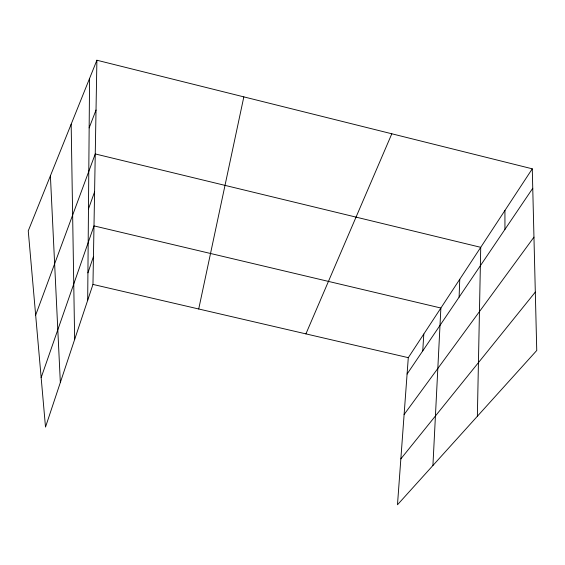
<?xml version="1.0" encoding="UTF-8"?>
<svg xmlns="http://www.w3.org/2000/svg" width="565" height="565" viewBox="0 0 565 565"><rect width="100%" height="100%" fill="white"/><g stroke="black" fill="none" stroke-linecap="round" stroke-linejoin="round"><path stroke-width="0.85" d="M87.688 300.269L89.581 78.422M96.897 60.229L28.25 230.873L45.504 427.098L92.964 284.421L96.897 60.229L532.272 168.815L536.75 350.477L397.478 504.771L408.29 357.666L532.272 168.815M477.368 416.264L480.73 247.322L95.252 153.941L35.659 315.122M459.105 297.148L459.755 279.272M432.924 465.504L440.877 308.024L93.995 225.894L41.153 377.618M422.747 350.893L423.807 334.028M198.718 308.984L243.833 96.876M87.928 272.853L93.451 256.588M88.472 208.958L94.588 191.867M89.164 127.888L96.029 110.027M305.912 333.887L391.82 133.785M407.082 374.051L532.753 188.272M404.109 414.519L533.953 237.145M400.853 458.872L535.309 292.084M92.964 284.421L408.29 357.666M50.398 175.814L60.342 382.498M71.169 124.194L74.651 339.466M504.933 210.455L504.941 229.39"/></g></svg>
